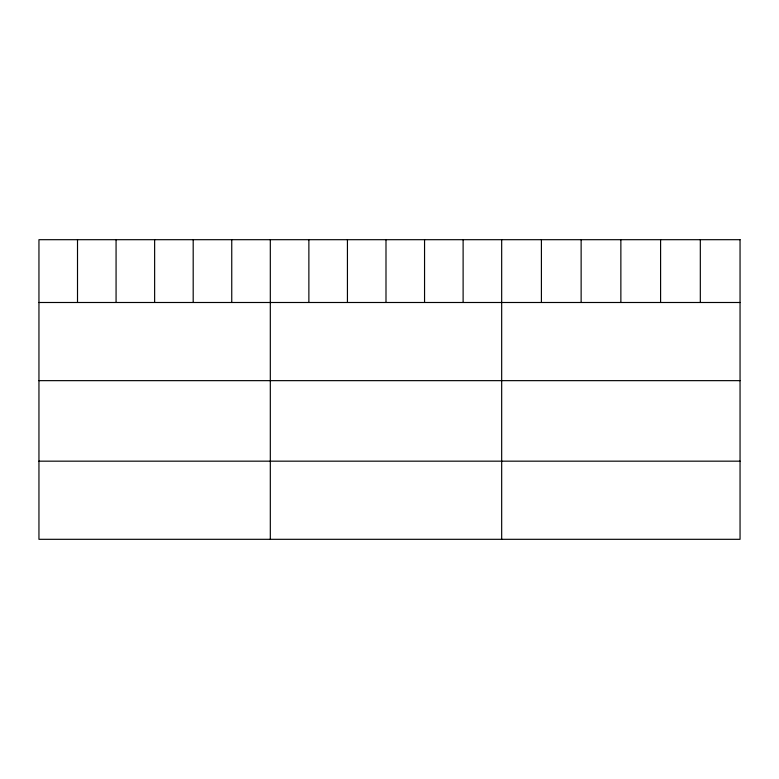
<?xml version="1.0" encoding="UTF-8"?>
<svg xmlns="http://www.w3.org/2000/svg" width="779" height="779" viewBox="0 0 779 779"><rect width="100%" height="100%" fill="white"/><g stroke="black" fill="none" stroke-linecap="round" stroke-linejoin="round"><path stroke-width="1.17" d="M38.95 302.495L740.05 302.495M38.95 380.649L740.05 380.649M38.95 461.168L740.05 461.168M700.321 239.689L700.321 302.495M660.592 239.689L660.592 302.495M620.863 239.689L620.863 302.495M581.134 239.689L581.134 302.495M541.405 239.689L541.405 302.495M501.676 239.689L501.676 539.311M463.115 239.689L463.115 302.495M424.555 239.689L424.555 302.495M385.994 239.689L385.994 302.495M347.434 239.689L347.434 302.495M308.873 239.689L308.873 302.495M270.313 239.689L270.313 539.311M231.752 239.689L231.752 302.495M193.192 239.689L193.192 302.495M154.632 239.689L154.632 302.495M116.071 239.689L116.071 302.495M77.51 239.689L77.51 302.495M740.05 239.689L38.95 239.689L38.95 539.311L740.05 539.311L740.05 239.689"/></g></svg>
